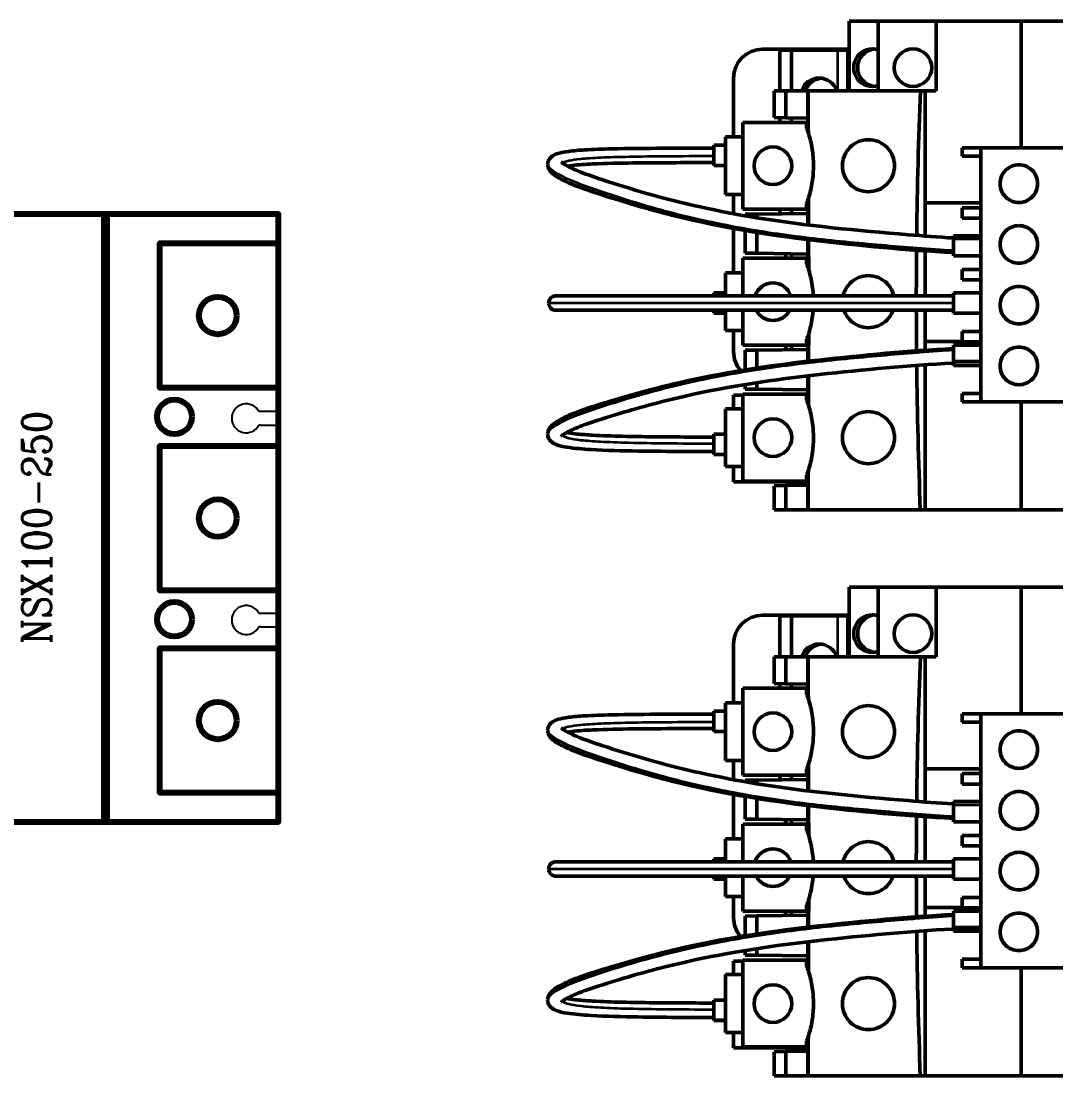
# Model space of a CAD drawing. Header units: millimetres. Extents: x -116965 to 323937, y 291661 to 566926.
# Drawn here: x -35280.9 to -35102.1, y 346530.9 to 346713.2 of the extents above; entities that cross this region are included whole.
import ezdxf
from ezdxf.enums import TextEntityAlignment as Align

# ---------------------------------------------------------------- set-up
doc = ezdxf.new("R2010")
doc.units = ezdxf.units.MM
doc.layers.get('0').update_dxf_attribs({"lineweight": 18})
for name, color, linetype, lineweight in [('H', 7, 'Continuous', 100), ('hw_Text', 7, 'Continuous', 13), ('P', 250, 'Continuous', 100), ('Visible (ISO)', 7, 'Continuous', 50), ('Visible Narrow (ISO)', 7, 'Continuous', 35)]:
    doc.layers.add(name, color=color, linetype=linetype, lineweight=lineweight)
doc.styles.add('HW_Standard', font='complex.shx', dxfattribs={"width": 0.9})

# ---------------------------------------------------------------- blocks, each defined once
blk = doc.blocks.new('*U1771')
h = blk.add_hatch(color=254)
edge = h.paths.add_edge_path()
edge.add_spline(control_points=[(5.56, 1.78), (5.58, 1.82), (5.59, 1.87), (5.62, 1.95), (5.64, 2), (5.65, 2.04)], knot_values=[-0.183546, -0.183546, -0.183546, -0.183546, -0.091771, -0.091771, 0, 0, 0, 0], degree=3, periodic=0)
edge.add_line((5.65, 2.04), (5.27, 2.04))
edge.add_ellipse((6.4, 1.52), major_axis=(1.3, 1.25), ratio=0.66219, start_angle=104.5761, end_angle=114.7583)
edge.add_line((5.1, 1.78), (5.56, 1.78))
edge = h.paths.add_edge_path()
edge.add_spline(control_points=[(5.44, 1.27), (5.46, 1.32), (5.47, 1.36), (5.5, 1.45), (5.52, 1.49), (5.53, 1.53)], knot_values=[-0.183098, -0.183098, -0.183098, -0.183098, -0.091547, -0.091547, 0, 0, 0, 0], degree=3, periodic=0)
edge.add_line((5.53, 1.53), (4.99, 1.53))
edge.add_ellipse((6.4, 1.52), major_axis=(1.3, 1.25), ratio=0.66219, start_angle=124.0962, end_angle=133.9588)
edge.add_line((4.9, 1.27), (5.44, 1.27))
edge = h.paths.add_edge_path()
edge.add_spline(control_points=[(6.75, 1.18), (6.78, 1.32), (6.82, 1.45), (6.89, 1.72), (6.92, 1.85), (6.96, 1.98)], knot_values=[-0.551644, -0.551644, -0.551644, -0.551644, -0.275816, -0.275816, 0, 0, 0, 0], degree=3, periodic=0)
edge.add_spline(control_points=[(6.96, 1.98), (6.96, 1.99), (6.96, 1.99), (6.97, 2.01), (6.97, 2.01), (6.97, 2.01)], knot_values=[-0.018517, -0.018517, -0.018517, -0.018517, -0.010545, -0.010545, 0, 0, 0, 0], degree=3, periodic=0)
edge.add_spline(control_points=[(6.97, 2.01), (6.98, 2.02), (6.98, 2.03), (7, 2.03), (7.01, 2.04), (7.03, 2.04), (7.04, 2.04), (7.05, 2.04)], knot_values=[-0.027221, -0.027221, -0.027221, -0.027221, -0.014514, -0.014514, -0.00734, -0.00734, 0, 0, 0, 0], degree=3, periodic=0)
edge.add_line((7.05, 2.04), (7.44, 2.04))
edge.add_spline(control_points=[(7.44, 2.04), (7.45, 2.1), (7.46, 2.17), (7.49, 2.29), (7.5, 2.36), (7.52, 2.42)], knot_values=[-0.257765, -0.257765, -0.257765, -0.257765, -0.128882, -0.128882, 0, 0, 0, 0], degree=3, periodic=0)
edge.add_line((7.52, 2.42), (6.88, 2.42))
edge.add_spline(control_points=[(6.88, 2.42), (6.76, 2.42), (6.65, 2.4), (6.42, 2.3), (6.33, 2.24), (6.21, 2.11), (6.17, 2.06), (6.13, 1.97), (6.11, 1.94), (6.09, 1.88), (6.09, 1.86), (6.08, 1.83)], knot_values=[-0.86466, -0.86466, -0.86466, -0.86466, -0.632414, -0.632414, -0.431586, -0.431586, -0.283006, -0.283006, -0.174285, -0.174285, 0, 0, 0, 0], degree=3, periodic=0)
edge.add_spline(control_points=[(6.08, 1.83), (6.05, 1.71), (6.02, 1.59), (5.97, 1.36), (5.94, 1.24), (5.91, 1.13)], knot_values=[-0.479158, -0.479158, -0.479158, -0.479158, -0.239583, -0.239583, 0, 0, 0, 0], degree=3, periodic=0)
edge.add_spline(control_points=[(5.91, 1.13), (5.91, 1.12), (5.91, 1.11), (5.9, 1.09), (5.89, 1.08), (5.89, 1.08)], knot_values=[-0.028568, -0.028568, -0.028568, -0.028568, -0.012798, -0.012798, 0, 0, 0, 0], degree=3, periodic=0)
edge.add_spline(control_points=[(5.89, 1.08), (5.88, 1.07), (5.87, 1.05), (5.83, 1.04), (5.83, 1.04), (5.8, 1.03), (5.79, 1.03), (5.79, 1.03)], knot_values=[-0.058564, -0.058564, -0.058564, -0.058564, -0.027343, -0.027343, -0.015539, -0.015539, 0, 0, 0, 0], degree=3, periodic=0)
edge.add_line((5.79, 1.03), (5.39, 1.03))
edge.add_spline(control_points=[(5.39, 1.03), (5.37, 0.96), (5.35, 0.89), (5.31, 0.76), (5.3, 0.69), (5.28, 0.62)], knot_values=[-0.283689, -0.283689, -0.283689, -0.283689, -0.141847, -0.141847, 0, 0, 0, 0], degree=3, periodic=0)
edge.add_line((5.28, 0.62), (5.9, 0.62))
edge.add_spline(control_points=[(5.9, 0.62), (6.07, 0.62), (6.2, 0.65), (6.42, 0.75), (6.52, 0.82), (6.63, 0.94), (6.67, 0.98), (6.73, 1.09), (6.74, 1.14), (6.75, 1.18)], knot_values=[-1.143628, -1.143628, -1.143628, -1.143628, -0.811486, -0.811486, -0.496541, -0.496541, -0.30491, -0.30491, 0, 0, 0, 0], degree=3, periodic=0)
edge = h.paths.add_edge_path()
edge.add_ellipse((6.4, 1.52), major_axis=(1.3, 1.25), ratio=0.66219, start_angle=306, end_angle=315.8697)
edge.add_line((7.91, 1.81), (7.26, 1.81))
edge.add_spline(control_points=[(7.26, 1.81), (7.25, 1.77), (7.24, 1.72), (7.22, 1.64), (7.2, 1.59), (7.19, 1.55)], knot_values=[-0.178881, -0.178881, -0.178881, -0.178881, -0.089455, -0.089455, 0, 0, 0, 0], degree=3, periodic=0)
edge.add_line((7.19, 1.55), (7.83, 1.55))
edge = h.paths.add_edge_path()
edge.add_spline(control_points=[(7.13, 1.3), (7.12, 1.26), (7.11, 1.22), (7.08, 1.13), (7.07, 1.09), (7.06, 1.04)], knot_values=[-0.179952, -0.179952, -0.179952, -0.179952, -0.089977, -0.089977, 0, 0, 0, 0], degree=3, periodic=0)
edge.add_line((7.06, 1.04), (7.56, 1.04))
edge.add_ellipse((6.4, 1.52), major_axis=(1.3, 1.25), ratio=0.66219, start_angle=286.5797, end_angle=296.6533)
edge.add_line((7.72, 1.3), (7.13, 1.3))
at = {"color": 102}
blk.add_ellipse((6.4, 1.52), major_axis=(1.3, 1.25), ratio=0.66219, dxfattribs=at)
blk = doc.blocks.new('*U570')
blk.add_hatch(color=9).paths.add_polyline_path([(45.52, 7.76), (59.77, 7.76), (59.77, 0.34), (45.52, 0.34)])
h = blk.add_hatch(color=1)
edge = h.paths.add_edge_path()
edge.add_arc((43.19, -23.08), 3.31, 0, 360)
h = blk.add_hatch(color=7)
edge = h.paths.add_edge_path()
edge.add_ellipse((59.65, -23.01), major_axis=(-5.42, 0), ratio=0.460829, start_angle=0, end_angle=360)
for p, q in [((104.9, 50.82), (0, 50.82)), ((104.9, 50.32), (0, 50.32)), ((98.53, 42.25), (41.58, 42.25)), ((45.52, 36.32), (45.52, -8.89)), ((45.52, 36.32), (59.77, 36.32)), ((59.77, 36.32), (59.77, -8.89)), ((64.6, 35.13), (64.6, 31.33)), ((64.6, 35.13), (65.2, 35.13)), ((65.2, 35.13), (65.2, 31.33)), ((59.77, 31.34), (45.52, 31.34)), ((64.6, 31.33), (65.2, 31.33)), ((59.77, 30.16), (45.52, 30.16)), ((59.77, 26.53), (45.52, 26.53)), ((45.52, 26.12), (59.77, 26.12)), ((62.9, 13.07), (66.9, 13.07)), ((62.9, 13.07), (64.9, 11.62)), ((66.9, 13.07), (64.9, 11.62)), ((45.52, -8.89), (59.77, -8.89)), ((104.9, -50.32), (0, -50.32)), ((104.9, -50.82), (0, -50.82))]:
    blk.add_line(p, q)
at = {"color": 0}
blk.add_lwpolyline([(0, 80.5), (0, -80.5), (105, -80.5), (105, 80.5)], close=True, dxfattribs=at)
at = {"color": 1}
for points in [[(5, 80.5), (5, 60), (30, 60), (30, 80.5)], [(40, 80.5), (40, 60), (65, 60), (65, 80.5)], [(75, 80.5), (75, 60), (100, 60), (100, 80.5)], [(5, -80.5), (5, -60), (30, -60), (30, -80.5)], [(40, -80.5), (40, -60), (65, -60), (65, -80.5)], [(75, -80.5), (75, -60), (100, -60), (100, -80.5)]]:
    blk.add_lwpolyline(points, dxfattribs=at)
for points in [[(98.53, -27.97), (6.77, -27.97), (6.77, 45.99), (98.53, 45.99)], [(45.52, 36.32), (59.77, 36.32), (59.77, -8.89), (45.52, -8.89)], [(45.52, 7.76), (59.77, 7.76), (59.77, 0.34), (45.52, 0.34)]]:
    blk.add_lwpolyline(points, close=True)
for centre in [(17.5, 70), (52.5, 70), (87.5, 70), (17.5, -70), (52.5, -70), (87.5, -70)]:
    blk.add_circle(centre, 3.25, dxfattribs=at)
at = {"color": 3}
for centre in [(35, 62.5), (70, 62.5), (35, -62.5), (70, -62.5)]:
    blk.add_circle(centre, 3, dxfattribs=at)
blk.add_circle((43.19, -23.08), 3.31)
blk.add_arc((176.21, 14.1), 137.55, 168.1891, 194.2608)
blk.add_ellipse((59.65, -23.01), major_axis=(-5.42, 0), ratio=0.460829)
at = {"layer": 'P', "color": 0, "linetype": 'Continuous', "lineweight": -3}
for p, q in [((33.71, 77.4), (33.71, 80.5)), ((36.03, 80.5), (36.03, 77.4)), ((68.58, 77.4), (68.58, 80.5)), ((68.58, 77.4), (68.58, 80.5)), ((70.9, 80.5), (70.9, 77.4)), ((33.71, 77.4), (33.71, 77.11)), ((36.03, 77.4), (36.03, 77.11)), ((68.58, 77.4), (68.58, 77.11)), ((70.9, 77.4), (70.9, 77.11)), ((33.71, -77.4), (33.71, -77.11)), ((33.71, -77.4), (33.71, -80.5)), ((36.03, -77.4), (36.03, -77.11)), ((36.03, -80.5), (36.03, -77.4)), ((68.58, -77.4), (68.58, -77.11)), ((68.58, -77.4), (68.58, -80.5)), ((68.58, -77.4), (68.58, -80.5)), ((70.9, -77.4), (70.9, -77.11)), ((70.9, -80.5), (70.9, -77.4))]:
    blk.add_line(p, q, dxfattribs=at)
for centre, start, end in [((34.87, 74.9), 117.7191, 62.2809), ((69.74, 74.9), 117.7191, 62.2809), ((34.87, -74.9), 297.7191, 242.2809), ((69.74, -74.9), 297.7191, 242.2809)]:
    blk.add_arc(centre, 2.5, start, end, dxfattribs=at)
at = {"xscale": 1.215, "yscale": 1.215, "zscale": 1.215}
blk.add_blockref('*U1771', (72.9, 14.6), dxfattribs=at)
at = {"layer": 'hw_Text', "color": 3, "style": 'HW_Standard', "width": 0.9}
blk.add_text('ON', height=3.6, dxfattribs=at).set_placement((52.44, 21.43), align=Align.MIDDLE_CENTER)
at = {"layer": 'hw_Text', "color": 1, "style": 'HW_Standard', "width": 0.9}
blk.add_text('OFF', height=3.6, dxfattribs=at).set_placement((52.44, -4.88), align=Align.MIDDLE_CENTER)
at = {"layer": 'hw_Text', "color": 0, "style": 'HW_Standard', "width": 0.9, "flags": 8}
blk.add_attdef('TYPE113', text='', height=5, dxfattribs=at).set_placement((50.85, -38.7), align=Align.MIDDLE_CENTER)
blk = doc.blocks.new('A$C7C907E3A')
at = {"layer": 'Visible (ISO)'}
for p, q in [((226.91, 170.72), (226.9, 170.72)), ((226.9, 170.72), (226.9, 168.72)), ((230.4, 170.72), (226.91, 170.72)), ((226.91, 168.72), (226.91, 170.72)), ((230.4, 170.72), (230.4, 168.72)), ((251.31, 170.72), (251.81, 170.72)), ((251.31, 168.72), (251.31, 170.72)), ((254.31, 170.72), (254.81, 170.72)), ((254.81, 168.72), (254.81, 170.72)), ((280.34, 170.72), (276.84, 170.72)), ((276.84, 170.72), (276.84, 168.72)), ((280.34, 168.72), (280.34, 170.72)), ((280.34, 170.72), (280.34, 170.72)), ((280.34, 170.72), (280.34, 168.72)), ((224.8, 168.72), (234.8, 168.72)), ((224.8, 165.72), (224.8, 168.72)), ((234.8, 165.72), (234.8, 168.72)), ((248.3, 168.72), (251.81, 168.72)), ((248.3, 165.72), (248.3, 168.72)), ((254.31, 168.72), (258.3, 168.72)), ((258.3, 165.72), (258.3, 168.72)), ((271.8, 168.72), (281.8, 168.72)), ((271.8, 165.72), (271.8, 168.72)), ((281.8, 165.72), (281.8, 168.72)), ((224.8, 167.32), (222.15, 167.32)), ((222.15, 167.32), (222.15, 154.52)), ((237.15, 167.32), (234.8, 167.32)), ((237.15, 165.72), (237.15, 167.32)), ((244.65, 167.32), (248.3, 167.32)), ((258.3, 167.32), (265.96, 167.32)), ((268.5, 167.32), (271.8, 167.32)), ((281.8, 167.32), (291.95, 167.32)), ((222.3, 165.72), (222.3, 154.7)), ((237.3, 165.72), (222.3, 165.72)), ((237.3, 154.7), (237.3, 165.72)), ((238.19, 165.32), (238.16, 163.32)), ((238.19, 165.32), (238.98, 165.32)), ((241.52, 165.32), (244.91, 165.32)), ((244.91, 165.32), (244.94, 163.32)), ((245.8, 165.72), (245.8, 154.7)), ((251.81, 165.72), (245.8, 165.72)), ((260.8, 165.72), (254.31, 165.72)), ((260.8, 154.7), (260.8, 165.72)), ((261.69, 165.32), (261.66, 163.32)), ((261.69, 165.32), (265.61, 165.32)), ((268.14, 165.32), (268.41, 165.32)), ((268.41, 165.32), (268.44, 163.32)), ((269.3, 165.72), (269.3, 154.7)), ((284.3, 165.72), (269.3, 165.72)), ((284.3, 154.7), (284.3, 165.72)), ((238.16, 163.32), (238.04, 154.52)), ((238.16, 163.32), (239.3, 163.32)), ((241.83, 163.32), (244.94, 163.32)), ((244.94, 163.32), (245.06, 154.52)), ((261.66, 163.32), (261.54, 154.52)), ((261.66, 163.32), (265.27, 163.32)), ((267.8, 163.32), (268.44, 163.32)), ((268.44, 163.32), (268.56, 154.52)), ((296.95, 162.32), (296.95, 158.32)), ((217.3, 160.32), (217.3, 158.32)), ((217.3, 160.32), (221.48, 160.32)), ((221.48, 160.32), (221.51, 158.32)), ((269.3, 159.32), (269.2, 159.32)), ((285.11, 159.32), (284.3, 159.32)), ((285.12, 160.32), (285.09, 158.32)), ((289.75, 160.32), (285.12, 160.32)), ((289.75, 160.32), (289.75, 158.32)), ((296.8, 159.32), (289.75, 159.32)), ((296.8, 157.32), (296.8, 159.32)), ((217.3, 158.32), (217.3, 154.52)), ((217.3, 158.32), (221.51, 158.32)), ((221.51, 158.32), (221.56, 154.52)), ((245.01, 158.32), (245.8, 158.32)), ((245.8, 157.32), (245.02, 157.32)), ((260.8, 158.32), (261.59, 158.32)), ((260.8, 157.32), (261.58, 157.32)), ((269.3, 157.32), (268.52, 157.32)), ((285.08, 157.32), (284.3, 157.32)), ((285.04, 154.52), (285.09, 158.32)), ((289.75, 158.32), (285.09, 158.32)), ((289.75, 158.32), (289.75, 154.52)), ((296.8, 157.32), (289.75, 157.32)), ((296.8, 158.32), (296.95, 158.32)), ((296.8, 157.32), (296.8, 149.39)), ((296.95, 158.32), (296.95, 147.32)), ((217.3, 154.52), (217.3, 154.43)), ((217.3, 154.52), (221.56, 154.52)), ((217.3, 135.05), (217.3, 154.43)), ((221.56, 154.52), (223.8, 154.52)), ((222.3, 154.7), (223.3, 154.7)), ((235.8, 154.52), (238.04, 154.52)), ((236.3, 154.7), (237.3, 154.7)), ((237.15, 154.57), (237.15, 154.7)), ((238.04, 154.52), (240.48, 154.52)), ((243, 154.52), (245.06, 154.52)), ((245.06, 154.52), (247.3, 154.52)), ((245.8, 154.7), (246.8, 154.7)), ((259.3, 154.52), (261.54, 154.52)), ((259.8, 154.7), (260.8, 154.7)), ((260.8, 154.7), (260.8, 154.52)), ((261.54, 154.52), (264.04, 154.52)), ((266.57, 154.52), (268.56, 154.52)), ((268.56, 154.52), (270.8, 154.52)), ((269.3, 154.7), (270.3, 154.7)), ((282.8, 154.52), (285.04, 154.52)), ((283.3, 154.7), (284.3, 154.7)), ((285.04, 154.52), (289.75, 154.52)), ((289.75, 154.52), (289.75, 154.43)), ((289.75, 135.04), (289.75, 154.43)), ((296.8, 147.68), (296.8, 149.39)), ((296.8, 147.68), (296.8, 147.52)), ((296.8, 147.52), (289.75, 147.52)), ((301.8, 147.32), (289.75, 147.32)), ((296.8, 147.32), (296.8, 147.52)), ((301.8, 142.32), (301.8, 147.32)), ((301.8, 142.32), (289.75, 142.32)), ((301.8, 132.32), (301.8, 142.32)), ((217.3, 135.05), (217.3, 134.22)), ((289.75, 135.04), (289.75, 134.22)), ((217.3, 134.22), (217.3, 117.62)), ((242.4, 134.22), (217.3, 134.22)), ((251.81, 134.22), (244.91, 134.22)), ((246.4, 127.82), (246.4, 134.22)), ((262.09, 134.22), (254.31, 134.22)), ((289.75, 134.22), (264.64, 134.22)), ((270.4, 124.57), (270.4, 134.22)), ((289.75, 132.32), (289.75, 134.22)), ((301.8, 132.32), (289.75, 132.32)), ((301.8, 132.32), (301.8, 117.62)), ((236, 127.82), (237.45, 127.82)), ((236, 127.82), (236, 124.57)), ((237.45, 127.82), (237.45, 124.57)), ((242.95, 129.34), (242.29, 129.34)), ((242.29, 129.34), (242.29, 124.57)), ((245.79, 129.34), (242.95, 129.34)), ((242.95, 124.57), (242.95, 129.34)), ((245.79, 129.34), (245.79, 124.57)), ((246.35, 127.82), (248.15, 127.82)), ((246.35, 127.82), (246.35, 124.57)), ((248.15, 127.82), (248.15, 124.57)), ((251.31, 129.34), (254.81, 129.34)), ((251.31, 124.57), (251.31, 129.34)), ((254.81, 124.57), (254.81, 129.34)), ((257.05, 127.82), (258.85, 127.82)), ((257.05, 127.82), (257.05, 124.57)), ((258.85, 127.82), (258.85, 124.57)), ((264.09, 129.34), (261.21, 129.34)), ((261.21, 129.34), (261.21, 124.57)), ((264.71, 129.34), (264.09, 129.34)), ((264.71, 129.34), (264.71, 124.57)), ((267.75, 127.82), (269.55, 127.82)), ((267.75, 127.82), (267.75, 124.57)), ((269.55, 127.82), (269.55, 124.57)), ((278.45, 127.82), (279.9, 127.82)), ((278.45, 127.82), (278.45, 124.57)), ((279.9, 127.82), (279.9, 124.57)), ((279.9, 124.57), (236, 124.57)), ((236, 84.07), (236, 124.57)), ((279.9, 84.07), (279.9, 124.57)), ((236, 117.62), (217.3, 117.62)), ((217.3, 117.62), (217.3, 91.02)), ((301.8, 117.62), (279.9, 117.62)), ((301.8, 117.62), (301.8, 91.02))]:
    blk.add_line(p, q, dxfattribs=at)
for centre in [(229.8, 160.52), (276.8, 160.52), (293.75, 136.32)]:
    blk.add_circle(centre, 3.25, dxfattribs=at)
for centre, radius, start, end in [((244.65, 162.32), 5, 90, 130.7219), ((291.95, 162.32), 5, 0, 90), ((253.3, 160.52), 3.25, 117.2021, 242.7977), ((253.3, 160.52), 3.25, 288.1863, 71.8137), ((269.2, 157.32), 2, 90, 110.6693), ((229.8, 172.02), 18.5, 249.43, 251.1757), ((229.8, 172.02), 18.5, 288.8243, 290.57), ((238.4, 154.57), 1.25, 180, 182.2924), ((253.3, 172.02), 18.5, 249.43, 251.1757), ((253.3, 172.02), 18.5, 251.1757, 252.7989), ((253.3, 172.02), 18.5, 287.2011, 288.8243), ((253.3, 172.02), 18.5, 288.8243, 290.57), ((276.8, 172.02), 18.5, 249.43, 251.1757), ((276.8, 172.02), 18.5, 288.8243, 290.57)]:
    blk.add_arc(centre, radius, start, end, dxfattribs=at)
for centre, major_axis, ratio, start_param, end_param in [((288.7, 152.54), (3.25, 0), 0.990268, 5.041368, 7.525003), ((253.3, 163.18), (253.15, 0), 0.034901, 4.569696, 4.596979), ((253.3, 163.18), (253.15, 0), 0.034905, 4.641366, 4.661805), ((253.3, 163.18), (253.15, 0), 0.034905, 4.671758, 4.690775), ((253.3, 163.18), (253.15, 0), 0.034905, 4.734003, 4.754738), ((253.3, 163.18), (253.15, 0), 0.034905, 4.764751, 4.783412), ((253.3, 163.18), (253.15, 0), 0.034901, 4.827799, 4.856878), ((288.7, 151.85), (3.25, 0), 0.990268, 0.10832, 1.241817), ((293.75, 143.35), (3.25, 0), 0.990268, 5.954487, 9.753477), ((293.75, 142.66), (3.25, 0), 0.990268, 0.10832, 3.033273), ((253.3, 67.87), (253.3, 0), 0.267949, 1.614254, 1.713403), ((253.3, 67.87), (253.3, 0), 0.267949, 1.576662, 1.604353), ((253.3, 67.87), (253.3, 0), 0.267949, 1.535672, 1.566792), ((253.3, 67.87), (253.3, 0), 0.267949, 1.426394, 1.525531)]:
    blk.add_ellipse(centre, major_axis=major_axis, ratio=ratio, start_param=start_param, end_param=end_param, dxfattribs=at)
for points, knots in [([(227.4, 170.72), (227.4, 175.1), (227.42, 179.5), (227.53, 186.59), (227.59, 189.34), (227.82, 193.4), (227.94, 194.84), (228.25, 196.8), (228.39, 197.44), (228.75, 198.33), (228.93, 198.65), (229.33, 199.06), (229.52, 199.2), (229.95, 199.4), (230.2, 199.46), (230.45, 199.46)], [0, 0, 0, 0, 1.315379, 1.315379, 2.144212, 2.144212, 2.606627, 2.606627, 2.864478, 2.864478, 3.019195, 3.019195, 3.107077, 3.107077, 3.203119, 3.203119, 3.203119, 3.203119]), ([(230.44, 199.46), (230.67, 199.46), (230.9, 199.41), (231.31, 199.24), (231.49, 199.13), (231.86, 198.83), (232.04, 198.63), (232.53, 198), (232.82, 197.5), (233.57, 196.02), (234.01, 194.93), (235.04, 192.09), (235.6, 190.28), (237.42, 184.29), (238.61, 179.89), (241.24, 168), (242.38, 160.29), (244.05, 144.86), (244.81, 137.12), (245.19, 129.34)], [0.000802, 0.000802, 0.000802, 0.000802, 0.090138, 0.090138, 0.181624, 0.181624, 0.308136, 0.308136, 0.559305, 0.559305, 0.993059, 0.993059, 1.626915, 1.626915, 3.054205, 3.054205, 5.39318, 5.39318, 7.731823, 7.731823, 7.731823, 7.731823]), ([(251.81, 129.34), (251.81, 145.5), (251.81, 162.33), (251.81, 181.26), (251.81, 184.82), (251.81, 190.02), (251.81, 191.81), (251.81, 194.27), (251.81, 195.07), (251.81, 196.53), (251.81, 197.22), (251.81, 197.73), (251.81, 197.81), (251.81, 197.91), (251.81, 197.94), (251.81, 198), (251.81, 198.03), (251.81, 198.04), (251.81, 198.04), (251.81, 198.04), (251.81, 198.04), (251.81, 198.04), (251.81, 198.04), (251.81, 198.04), (251.81, 198.04), (251.81, 198.04), (251.81, 198.04), (251.81, 198.04), (251.81, 198.04), (251.81, 198.04), (251.81, 198.04), (251.81, 198.05), (251.81, 198.05), (251.81, 198.05), (251.81, 198.05), (251.81, 198.06), (251.81, 198.06), (251.82, 198.17), (251.83, 198.28), (251.89, 198.48), (251.93, 198.57), (252.02, 198.74), (252.08, 198.81), (252.25, 199), (252.37, 199.09), (252.6, 199.2), (252.69, 199.23), (252.87, 199.28), (252.97, 199.29), (253.06, 199.29)], [0, 0, 0, 0, 4.850478, 4.850478, 6.013924, 6.013924, 6.651026, 6.651026, 6.972158, 6.972158, 7.311895, 7.311895, 7.381926, 7.381926, 7.42534, 7.42534, 7.485755, 7.485755, 7.491572, 7.491572, 7.495255, 7.495255, 7.497425, 7.497425, 7.499717, 7.499717, 7.500881, 7.500881, 7.501782, 7.501782, 7.502322, 7.502322, 7.502615, 7.502615, 7.503016, 7.503016, 7.504903, 7.504903, 7.536367, 7.536367, 7.566644, 7.566644, 7.593932, 7.593932, 7.640982, 7.640982, 7.668565, 7.668565, 7.697635, 7.697635, 7.697635, 7.697635]), ([(253.06, 199.29), (253.2, 199.29), (253.34, 199.27), (253.59, 199.18), (253.71, 199.12), (253.93, 198.95), (254.03, 198.85), (254.18, 198.63), (254.23, 198.5), (254.29, 198.3), (254.3, 198.24), (254.31, 198.14), (254.31, 198.1), (254.31, 198.06), (254.31, 198.06), (254.31, 198.05), (254.31, 198.05), (254.31, 198.05), (254.31, 198.05), (254.31, 198.04), (254.31, 198.04), (254.31, 198.04), (254.31, 198.04), (254.31, 198.04), (254.31, 198.04), (254.31, 198.04), (254.31, 198.04), (254.31, 198.04), (254.31, 198.03), (254.31, 198.01), (254.31, 197.98), (254.31, 197.82), (254.31, 197.63), (254.31, 197.11), (254.31, 196.73), (254.31, 195.65), (254.31, 194.88), (254.31, 192.61), (254.31, 191.02), (254.31, 186.15), (254.31, 182.71), (254.31, 173.09), (254.31, 166.63), (254.31, 151.71), (254.31, 143.15), (254.31, 132.86), (254.31, 131.1), (254.31, 129.34)], [0, 0, 0, 0, 0.040454, 0.040454, 0.081095, 0.081095, 0.121727, 0.121727, 0.162357, 0.162357, 0.182473, 0.182473, 0.192639, 0.192639, 0.194399, 0.194399, 0.194945, 0.194945, 0.195197, 0.195197, 0.195706, 0.195706, 0.197727, 0.197727, 0.200078, 0.200078, 0.207131, 0.207131, 0.228294, 0.228294, 0.291921, 0.291921, 0.443048, 0.443048, 0.641725, 0.641725, 0.966859, 0.966859, 1.545119, 1.545119, 2.680556, 2.680556, 4.630892, 4.630892, 7.189173, 7.189173, 7.717362, 7.717362, 7.717362, 7.717362]), ([(261.81, 129.34), (262.2, 137.45), (262.99, 145.53), (264.86, 161.6), (266.2, 169.63), (269.1, 181.41), (270.28, 185.45), (272.17, 191.32), (272.83, 193.35), (273.96, 196.1), (274.37, 196.99), (275.06, 198.14), (275.31, 198.49), (275.78, 198.96), (275.96, 199.12), (276.31, 199.3), (276.44, 199.36), (276.73, 199.44), (276.88, 199.46), (277.03, 199.46)], [0, 0, 0, 0, 2.438643, 2.438643, 4.875763, 4.875763, 6.199908, 6.199908, 6.912497, 6.912497, 7.297876, 7.297876, 7.503982, 7.503982, 7.612862, 7.612862, 7.670807, 7.670807, 7.730367, 7.730367, 7.730367, 7.730367]), ([(277.03, 199.46), (277.24, 199.46), (277.46, 199.42), (277.86, 199.25), (278.04, 199.13), (278.35, 198.85), (278.47, 198.68), (278.73, 198.24), (278.84, 197.95), (279.1, 197.12), (279.2, 196.51), (279.4, 194.99), (279.48, 194.03), (279.62, 191.58), (279.67, 190.03), (279.78, 185.51), (279.8, 182.49), (279.83, 176.55), (279.84, 173.63), (279.84, 170.72)], [0, 0, 0, 0, 0.084167, 0.084167, 0.165221, 0.165221, 0.254583, 0.254583, 0.387089, 0.387089, 0.623095, 0.623095, 0.940029, 0.940029, 1.419228, 1.419228, 2.328347, 2.328347, 3.203627, 3.203627, 3.203627, 3.203627]), ([(242.69, 129.34), (242.3, 137.1), (241.54, 144.83), (239.86, 160.27), (238.7, 168.03), (236.14, 179.41), (235.09, 183.32), (233.38, 189.03), (232.77, 191.01), (231.77, 193.8), (231.4, 194.73), (230.8, 195.97), (230.58, 196.38), (230.27, 196.85), (230.16, 196.98), (230.09, 197.05), (230.08, 197.05), (230.08, 197.05)], [0, 0, 0, 0, 2.333466, 2.333466, 4.684235, 4.684235, 5.954955, 5.954955, 6.640402, 6.640402, 7.015264, 7.015264, 7.230182, 7.230182, 7.356261, 7.356261, 7.395728, 7.395728, 7.395728, 7.395728]), ([(251.81, 170.72), (251.81, 175.07), (251.81, 179.44), (251.81, 186.04), (251.81, 188.33), (251.81, 191.8), (251.81, 193.04), (251.81, 194.86), (251.81, 195.5), (251.81, 196.52), (251.81, 196.94), (251.81, 197.46), (251.81, 197.62), (251.81, 197.87), (251.81, 197.96), (251.81, 198.02), (251.81, 198.04), (251.81, 198.04), (251.81, 198.04), (251.81, 198.04)], [0, 0, 0, 0, 1.306063, 1.306063, 1.995735, 1.995735, 2.383913, 2.383913, 2.601823, 2.601823, 2.771971, 2.771971, 2.868506, 2.868506, 2.964217, 2.964217, 3.011794, 3.011794, 3.013483, 3.013483, 3.013483, 3.013483]), ([(254.31, 198.04), (254.31, 198.04), (254.31, 198.04), (254.31, 198.04), (254.31, 198.04), (254.31, 198.04), (254.31, 198.03), (254.31, 198.01), (254.31, 197.97), (254.31, 197.81), (254.31, 197.64), (254.31, 197.19), (254.31, 196.9), (254.31, 196.18), (254.31, 195.72), (254.31, 194.49), (254.31, 193.69), (254.31, 191.42), (254.31, 189.91), (254.31, 185.31), (254.31, 182.16), (254.31, 176.26), (254.31, 173.49), (254.31, 170.72)], [0.200016, 0.200016, 0.200016, 0.200016, 0.200078, 0.200078, 0.207133, 0.207133, 0.228303, 0.228303, 0.292008, 0.292008, 0.415113, 0.415113, 0.543493, 0.543493, 0.712929, 0.712929, 0.974576, 0.974576, 1.438397, 1.438397, 2.383096, 2.383096, 3.213879, 3.213879, 3.213879, 3.213879]), ([(277.42, 197.06), (277.42, 197.06), (277.41, 197.05), (277.36, 197.01), (277.31, 196.96), (277.18, 196.79), (277.09, 196.66), (276.84, 196.26), (276.68, 195.95), (276.24, 195.07), (275.97, 194.43), (275.25, 192.61), (274.82, 191.36), (273.59, 187.61), (272.78, 185.03), (270.3, 176.33), (268.87, 169.87), (266.41, 154.72), (265.6, 145.92), (264.67, 134.54), (264.44, 131.94), (264.31, 129.34)], [0.125468, 0.125468, 0.125468, 0.125468, 0.165453, 0.165453, 0.231076, 0.231076, 0.330521, 0.330521, 0.489588, 0.489588, 0.759515, 0.759515, 1.214015, 1.214015, 2.08657, 2.08657, 4.089871, 4.089871, 6.738404, 6.738404, 7.522148, 7.522148, 7.522148, 7.522148]), ([(230.69, 196.17), (230.67, 196.04), (230.64, 195.92), (230.55, 195.34), (230.48, 194.85), (230.34, 193.5), (230.28, 192.6), (230.14, 190.02), (230.08, 188.29), (229.95, 183.04), (229.93, 179.45), (229.9, 174.15), (229.9, 172.43), (229.9, 170.72)], [0.401799, 0.401799, 0.401799, 0.401799, 0.453105, 0.453105, 0.627175, 0.627175, 0.918728, 0.918728, 1.446694, 1.446694, 2.521274, 2.521274, 3.036705, 3.036705, 3.036705, 3.036705]), ([(277.34, 170.72), (277.34, 175.1), (277.33, 179.5), (277.26, 186.17), (277.22, 188.49), (277.1, 191.98), (277.04, 193.21), (276.88, 194.96), (276.82, 195.54), (276.74, 196.05)], [0, 0, 0, 0, 1.315322, 1.315322, 2.017429, 2.017429, 2.409099, 2.409099, 2.616456, 2.616456, 2.616456, 2.616456]), ([(224.15, 154.4), (224.6, 154.26), (225.06, 154.13), (225.52, 154.02), (225.98, 153.91), (226.44, 153.82), (226.91, 153.74), (227.38, 153.67), (227.85, 153.61), (228.32, 153.58), (228.79, 153.54), (229.26, 153.52), (229.74, 153.52), (230.21, 153.51), (230.68, 153.53), (231.16, 153.57), (231.63, 153.6), (232.1, 153.65), (232.57, 153.72), (233.04, 153.8), (233.5, 153.88), (233.96, 153.99), (234.43, 154.1), (234.88, 154.22), (235.34, 154.36)], [0, 0, 0, 0, 0.125, 0.125, 0.125, 0.25, 0.25, 0.25, 0.375, 0.375, 0.375, 0.5, 0.5, 0.5, 0.625, 0.625, 0.625, 0.75, 0.75, 0.75, 0.875, 0.875, 0.875, 1, 1, 1, 1]), ([(247.83, 154.34), (248.33, 154.19), (248.85, 154.05), (249.36, 153.94), (249.88, 153.83), (250.4, 153.74), (250.93, 153.67), (251.22, 153.63), (251.52, 153.6), (251.81, 153.58)], [0, 0, 0, 0, 0.1428571, 0.1428571, 0.1428571, 0.2857143, 0.2857143, 0.2857143, 0.3661159, 0.3661159, 0.3661159, 0.3661159]), ([(254.31, 153.54), (254.77, 153.57), (255.22, 153.61), (255.67, 153.67), (256.2, 153.74), (256.72, 153.83), (257.24, 153.94), (257.75, 154.05), (258.27, 154.19), (258.77, 154.34)], [0.5913552, 0.5913552, 0.5913552, 0.5913552, 0.7142857, 0.7142857, 0.7142857, 0.8571429, 0.8571429, 0.8571429, 1, 1, 1, 1]), ([(271.26, 154.36), (271.72, 154.22), (272.17, 154.1), (272.64, 153.99), (273.1, 153.88), (273.56, 153.79), (274.03, 153.72), (274.5, 153.65), (274.97, 153.6), (275.45, 153.57), (275.92, 153.53), (276.39, 153.51), (276.86, 153.52), (277.34, 153.52), (277.81, 153.54), (278.28, 153.58), (278.75, 153.61), (279.22, 153.67), (279.69, 153.74), (280.16, 153.82), (280.62, 153.91), (281.08, 154.02), (281.54, 154.13), (282, 154.26), (282.45, 154.4)], [0, 0, 0, 0, 0.125, 0.125, 0.125, 0.25, 0.25, 0.25, 0.375, 0.375, 0.375, 0.5, 0.5, 0.5, 0.625, 0.625, 0.625, 0.75, 0.75, 0.75, 0.875, 0.875, 0.875, 1, 1, 1, 1]), ([(234.3, 144.02), (234.3, 143.45), (234.19, 142.85), (233.73, 141.74), (233.38, 141.24), (232.58, 140.44), (232.08, 140.09), (230.97, 139.63), (230.36, 139.52), (229.23, 139.52), (228.63, 139.63), (227.52, 140.09), (227.01, 140.44), (226.22, 141.24), (225.87, 141.74), (225.41, 142.85), (225.3, 143.45), (225.3, 144.58), (225.41, 145.18), (225.87, 146.29), (226.22, 146.8), (227.01, 147.6), (227.52, 147.94), (228.63, 148.4), (229.23, 148.52), (230.36, 148.52), (230.97, 148.4), (232.08, 147.94), (232.58, 147.6), (233.38, 146.8), (233.73, 146.29), (234.19, 145.18), (234.3, 144.58), (234.3, 144.02)], [0, 0, 0, 0, 0.169464, 0.169464, 0.338927, 0.338927, 0.509103, 0.509103, 0.679279, 0.679279, 0.849675, 0.849675, 1.020071, 1.020071, 1.189557, 1.189557, 1.359043, 1.359043, 1.528528, 1.528528, 1.698014, 1.698014, 1.86841, 1.86841, 2.038806, 2.038806, 2.208982, 2.208982, 2.379158, 2.379158, 2.548622, 2.548622, 2.718085, 2.718085, 2.718085, 2.718085]), ([(251.81, 139.77), (251.73, 139.8), (251.66, 139.83), (251.02, 140.09), (250.52, 140.43), (249.72, 141.23), (249.37, 141.74), (248.91, 142.85), (248.8, 143.45), (248.8, 144.58), (248.91, 145.18), (249.37, 146.29), (249.72, 146.8), (250.52, 147.6), (251.02, 147.94), (251.66, 148.21), (251.73, 148.24), (251.81, 148.26)], [0.823727, 0.823727, 0.823727, 0.823727, 0.847564, 0.847564, 1.017077, 1.017077, 1.18659, 1.18659, 1.356103, 1.356103, 1.525616, 1.525616, 1.695128, 1.695128, 1.864641, 1.864641, 1.888479, 1.888479, 1.888479, 1.888479]), ([(254.31, 148.4), (254.55, 148.34), (254.79, 148.27), (255.58, 147.94), (256.08, 147.6), (256.88, 146.8), (257.23, 146.29), (257.69, 145.18), (257.8, 144.58), (257.8, 144.02)], [2.1334151, 2.1334151, 2.1334151, 2.1334151, 2.2036669, 2.2036669, 2.3731797, 2.3731797, 2.5426926, 2.5426926, 2.7122054, 2.7122054, 2.7122054, 2.7122054]), ([(281.3, 144.02), (281.3, 143.45), (281.19, 142.85), (280.73, 141.74), (280.38, 141.24), (279.59, 140.44), (279.08, 140.09), (277.97, 139.63), (277.37, 139.52), (276.24, 139.52), (275.63, 139.63), (274.52, 140.09), (274.02, 140.44), (273.22, 141.24), (272.87, 141.74), (272.41, 142.85), (272.3, 143.45), (272.3, 144.58), (272.41, 145.18), (272.87, 146.29), (273.22, 146.8), (274.02, 147.6), (274.52, 147.94), (275.63, 148.4), (276.24, 148.52), (277.37, 148.52), (277.97, 148.4), (279.08, 147.94), (279.59, 147.6), (280.38, 146.8), (280.73, 146.29), (281.19, 145.18), (281.3, 144.58), (281.3, 144.02)], [0, 0, 0, 0, 0.169486, 0.169486, 0.338971, 0.338971, 0.509367, 0.509367, 0.679763, 0.679763, 0.849939, 0.849939, 1.020115, 1.020115, 1.189579, 1.189579, 1.359043, 1.359043, 1.528506, 1.528506, 1.69797, 1.69797, 1.868146, 1.868146, 2.038322, 2.038322, 2.208718, 2.208718, 2.379114, 2.379114, 2.5486, 2.5486, 2.718085, 2.718085, 2.718085, 2.718085]), ([(257.8, 144.02), (257.8, 143.45), (257.69, 142.85), (257.23, 141.74), (256.88, 141.23), (256.08, 140.43), (255.58, 140.09), (254.79, 139.76), (254.55, 139.69), (254.31, 139.63)], [0, 0, 0, 0, 0.1695128, 0.1695128, 0.3390257, 0.3390257, 0.5085385, 0.5085385, 0.5787908, 0.5787908, 0.5787908, 0.5787908]), ([(245.45, 118.02), (245.45, 117.61), (245.37, 117.17), (245.04, 116.38), (244.79, 116.01), (244.21, 115.43), (243.85, 115.18), (243.04, 114.85), (242.61, 114.77), (241.79, 114.77), (241.35, 114.85), (240.55, 115.18), (240.18, 115.43), (239.61, 116.01), (239.36, 116.38), (239.03, 117.17), (238.95, 117.61), (238.95, 118.42), (239.03, 118.86), (239.36, 119.66), (239.61, 120.02), (240.18, 120.6), (240.55, 120.85), (241.35, 121.18), (241.79, 121.27), (242.61, 121.27), (243.04, 121.18), (243.85, 120.85), (244.21, 120.6), (244.79, 120.02), (245.04, 119.66), (245.37, 118.86), (245.45, 118.42), (245.45, 118.02)], [0, 0, 0, 0, 0.122299, 0.122299, 0.244597, 0.244597, 0.368828, 0.368828, 0.493058, 0.493058, 0.617954, 0.617954, 0.742849, 0.742849, 0.865217, 0.865217, 0.987584, 0.987584, 1.109952, 1.109952, 1.232319, 1.232319, 1.357214, 1.357214, 1.48211, 1.48211, 1.60634, 1.60634, 1.730571, 1.730571, 1.85287, 1.85287, 1.975168, 1.975168, 1.975168, 1.975168]), ([(255.95, 118.02), (255.95, 117.61), (255.87, 117.17), (255.54, 116.37), (255.29, 116.01), (254.71, 115.43), (254.34, 115.18), (253.54, 114.85), (253.11, 114.77), (252.29, 114.77), (251.86, 114.85), (251.05, 115.18), (250.69, 115.43), (250.11, 116.01), (249.86, 116.37), (249.53, 117.17), (249.45, 117.61), (249.45, 118.42), (249.53, 118.86), (249.86, 119.66), (250.11, 120.02), (250.69, 120.6), (251.05, 120.85), (251.86, 121.18), (252.29, 121.27), (253.11, 121.27), (253.54, 121.18), (254.34, 120.85), (254.71, 120.6), (255.29, 120.03), (255.54, 119.66), (255.87, 118.86), (255.95, 118.42), (255.95, 118.02)], [0, 0, 0, 0, 0.122413, 0.122413, 0.244826, 0.244826, 0.367387, 0.367387, 0.489947, 0.489947, 0.612719, 0.612719, 0.735492, 0.735492, 0.857926, 0.857926, 0.98036, 0.98036, 1.102795, 1.102795, 1.225229, 1.225229, 1.348001, 1.348001, 1.470773, 1.470773, 1.593334, 1.593334, 1.715894, 1.715894, 1.838308, 1.838308, 1.960721, 1.960721, 1.960721, 1.960721]), ([(266.45, 118.02), (266.45, 117.61), (266.37, 117.17), (266.04, 116.37), (265.79, 116.01), (265.21, 115.43), (264.85, 115.18), (264.04, 114.85), (263.61, 114.77), (262.79, 114.77), (262.36, 114.85), (261.56, 115.18), (261.19, 115.43), (260.61, 116.01), (260.36, 116.37), (260.03, 117.17), (259.95, 117.61), (259.95, 118.42), (260.03, 118.86), (260.36, 119.66), (260.61, 120.03), (261.19, 120.6), (261.56, 120.85), (262.36, 121.18), (262.79, 121.27), (263.61, 121.27), (264.04, 121.18), (264.85, 120.85), (265.21, 120.6), (265.79, 120.02), (266.04, 119.66), (266.37, 118.86), (266.45, 118.42), (266.45, 118.02)], [0, 0, 0, 0, 0.122434, 0.122434, 0.244869, 0.244869, 0.367641, 0.367641, 0.490413, 0.490413, 0.612974, 0.612974, 0.735534, 0.735534, 0.857947, 0.857947, 0.98036, 0.98036, 1.102774, 1.102774, 1.225187, 1.225187, 1.347747, 1.347747, 1.470308, 1.470308, 1.59308, 1.59308, 1.715852, 1.715852, 1.838286, 1.838286, 1.960721, 1.960721, 1.960721, 1.960721]), ([(276.95, 118.02), (276.95, 117.61), (276.87, 117.17), (276.54, 116.38), (276.29, 116.01), (275.72, 115.43), (275.35, 115.18), (274.55, 114.85), (274.11, 114.77), (273.29, 114.77), (272.86, 114.85), (272.05, 115.18), (271.69, 115.43), (271.11, 116.01), (270.86, 116.38), (270.53, 117.17), (270.45, 117.61), (270.45, 118.42), (270.53, 118.86), (270.86, 119.66), (271.11, 120.02), (271.69, 120.6), (272.05, 120.85), (272.86, 121.18), (273.29, 121.27), (274.11, 121.27), (274.55, 121.18), (275.35, 120.85), (275.72, 120.6), (276.29, 120.02), (276.54, 119.66), (276.87, 118.86), (276.95, 118.42), (276.95, 118.02)], [-1.975168, -1.975168, -1.975168, -1.975168, -1.852801, -1.852801, -1.730433, -1.730433, -1.605538, -1.605538, -1.480642, -1.480642, -1.356412, -1.356412, -1.232181, -1.232181, -1.109883, -1.109883, -0.987584, -0.987584, -0.865286, -0.865286, -0.742987, -0.742987, -0.618756, -0.618756, -0.494526, -0.494526, -0.36963, -0.36963, -0.244735, -0.244735, -0.122368, -0.122368, 0, 0, 0, 0])]:
    blk.add_open_spline(points, degree=3, knots=knots, dxfattribs=at)
for points in [[(223.83, 154.51), (223.93, 154.47), (224.04, 154.44), (224.15, 154.4)], [(235.34, 154.36), (235.49, 154.41), (235.63, 154.46), (235.77, 154.51)], [(270.83, 154.51), (270.97, 154.46), (271.11, 154.41), (271.26, 154.36)], [(282.45, 154.4), (282.56, 154.44), (282.67, 154.47), (282.77, 154.51)]]:
    blk.add_open_spline(points, degree=3, dxfattribs=at)
at = {"layer": 'Visible Narrow (ISO)'}
for p, q in [((296.8, 149.39), (289.75, 149.39)), ((296.8, 147.68), (289.75, 147.68)), ((264.09, 124.57), (264.09, 129.34))]:
    blk.add_line(p, q, dxfattribs=at)
for points, knots in [([(244.93, 129.34), (244.88, 130.39), (244.81, 131.43), (244.73, 132.47), (244.66, 133.51), (244.57, 134.55), (244.48, 135.58), (244.31, 137.66), (244.14, 139.73), (243.95, 141.81), (243.59, 145.96), (243.2, 150.12), (242.72, 154.26), (242.23, 158.4), (241.66, 162.51), (240.96, 166.56), (240.61, 168.59), (240.23, 170.6), (239.81, 172.6), (239.39, 174.59), (238.94, 176.56), (238.45, 178.51), (237.97, 180.46), (237.45, 182.39), (236.9, 184.29), (236.35, 186.19), (235.77, 188.06), (235.18, 189.9), (234.88, 190.82), (234.58, 191.74), (234.27, 192.62), (233.96, 193.5), (233.65, 194.35), (233.33, 195.13), (233.02, 195.9), (232.7, 196.61), (232.39, 197.21), (232.08, 197.82), (231.77, 198.33), (231.47, 198.71), (231.17, 199.09), (230.88, 199.35), (230.61, 199.43), (230.56, 199.45), (230.5, 199.46), (230.45, 199.46)], [0, 0, 0, 0, 0.03125, 0.03125, 0.03125, 0.0625, 0.0625, 0.0625, 0.125, 0.125, 0.125, 0.25, 0.25, 0.25, 0.375, 0.375, 0.375, 0.4375, 0.4375, 0.4375, 0.5, 0.5, 0.5, 0.5625, 0.5625, 0.5625, 0.625, 0.625, 0.625, 0.65625, 0.65625, 0.65625, 0.6875, 0.6875, 0.6875, 0.71875, 0.71875, 0.71875, 0.75, 0.75, 0.75, 0.78125, 0.78125, 0.78125, 0.7877416, 0.7877416, 0.7877416, 0.7877416]), ([(253.06, 129.34), (253.06, 131.33), (253.06, 133.34), (253.06, 135.36), (253.06, 139.45), (253.06, 143.57), (253.06, 147.68), (253.06, 152.15), (253.06, 156.61), (253.06, 161.03), (253.06, 165.45), (253.06, 169.82), (253.06, 174.11), (253.06, 178.76), (253.06, 183.31), (253.06, 187.69), (253.06, 188.31), (253.06, 188.92), (253.06, 189.53), (253.06, 190.18), (253.06, 190.82), (253.06, 191.45), (253.06, 192.08), (253.06, 192.69), (253.06, 193.27), (253.06, 193.58), (253.06, 193.87), (253.06, 194.16), (253.06, 194.48), (253.06, 194.78), (253.06, 195.07), (253.06, 195.9), (253.06, 196.64), (253.06, 197.27), (253.06, 197.6), (253.06, 197.9), (253.06, 198.15), (253.06, 198.44), (253.06, 198.67), (253.06, 198.86), (253.06, 199.03), (253.06, 199.16), (253.06, 199.23), (253.06, 199.27), (253.06, 199.29), (253.06, 199.29)], [0, 0, 0, 0, 0.0610059, 0.0610059, 0.0610059, 0.1845263, 0.1845263, 0.1845263, 0.31834, 0.31834, 0.31834, 0.4521537, 0.4521537, 0.4521537, 0.5971182, 0.5971182, 0.5971182, 0.6174784, 0.6174784, 0.6174784, 0.6395348, 0.6395348, 0.6395348, 0.6615913, 0.6615913, 0.6615913, 0.6730605, 0.6730605, 0.6730605, 0.6854856, 0.6854856, 0.6854856, 0.7204283, 0.7204283, 0.7204283, 0.7385984, 0.7385984, 0.7385984, 0.758282, 0.758282, 0.758282, 0.7764528, 0.7764528, 0.7764528, 0.7869148, 0.7869148, 0.7869148, 0.7869148]), ([(262.1, 129.34), (262.15, 130.39), (262.29, 132.47), (262.62, 136.62), (263.22, 143.88), (264, 152.21), (265.08, 160.45), (266.09, 166.58), (267.31, 172.62), (268.74, 178.54), (270.39, 184.32), (271.9, 188.99), (273.15, 192.65), (274.13, 195.2), (275.1, 197.31), (276.03, 198.83), (276.66, 199.41), (276.97, 199.46), (277.03, 199.46)], [0, 0, 0, 0, 0.03125, 0.0625, 0.125, 0.25, 0.3125, 0.375, 0.4375, 0.5, 0.5625, 0.625, 0.65625, 0.6875, 0.71875, 0.75, 0.78125, 0.7877484, 0.7877484, 0.7877484, 0.7877484]), ([(230.23, 196.89), (230.19, 196.85), (230.15, 196.81), (230.11, 196.76), (229.98, 196.58), (229.85, 196.28), (229.73, 195.79), (229.61, 195.29), (229.5, 194.61), (229.39, 193.7), (229.29, 192.78), (229.2, 191.64), (229.13, 190.26), (229.05, 188.88), (228.99, 187.25), (228.94, 185.36), (228.9, 183.47), (228.86, 181.32), (228.84, 178.88), (228.81, 176.45), (228.8, 173.73), (228.8, 170.72)], [0.8029873, 0.8029873, 0.8029873, 0.8029873, 0.8122147, 0.8122147, 0.8122147, 0.843516, 0.843516, 0.843516, 0.8748173, 0.8748173, 0.8748173, 0.9061185, 0.9061185, 0.9061185, 0.9374198, 0.9374198, 0.9374198, 0.9687211, 0.9687211, 0.9687211, 1, 1, 1, 1]), ([(277.25, 196.87), (277.28, 196.84), (277.31, 196.81), (277.35, 196.76), (277.47, 196.58), (277.59, 196.28), (277.7, 195.79), (277.81, 195.29), (277.91, 194.61), (278, 193.7), (278.09, 192.78), (278.17, 191.64), (278.23, 190.26), (278.3, 188.88), (278.34, 187.25), (278.38, 185.36), (278.42, 183.47), (278.45, 181.32), (278.46, 178.88), (278.48, 176.45), (278.49, 173.73), (278.49, 170.72)], [0.8041506, 0.8041506, 0.8041506, 0.8041506, 0.8122147, 0.8122147, 0.8122147, 0.843516, 0.843516, 0.843516, 0.8748173, 0.8748173, 0.8748173, 0.9061185, 0.9061185, 0.9061185, 0.9374198, 0.9374198, 0.9374198, 0.9687211, 0.9687211, 0.9687211, 1, 1, 1, 1])]:
    blk.add_open_spline(points, degree=3, knots=knots, dxfattribs=at)

msp = doc.modelspace()

# ---------------------------------------------------------------- block references
at = {"lineweight": -3, "ltscale": 5, "rotation": 89.99999999999999}
for p in [(-34990.475823, 346411.383646), (-34990.475823, 346313.560332)]:
    msp.add_blockref('A$C7C907E3A', p, dxfattribs=at)
at = {"layer": 'H', "color": 7}
ref = msp.add_blockref('*U570', (-35316.9491, 346574.783643), dxfattribs=dict(at, rotation=90))
ref.add_attrib('TYPE113', 'NSX100-250', dxfattribs={"layer": 'hw_Text', "color": 0, "height": 5, "rotation": 90, "style": 'HW_Standard', "width": 0.9}).set_placement((-35278.25305, 346625.638038), align=Align.MIDDLE_CENTER)

doc.saveas('drawing.dxf')
